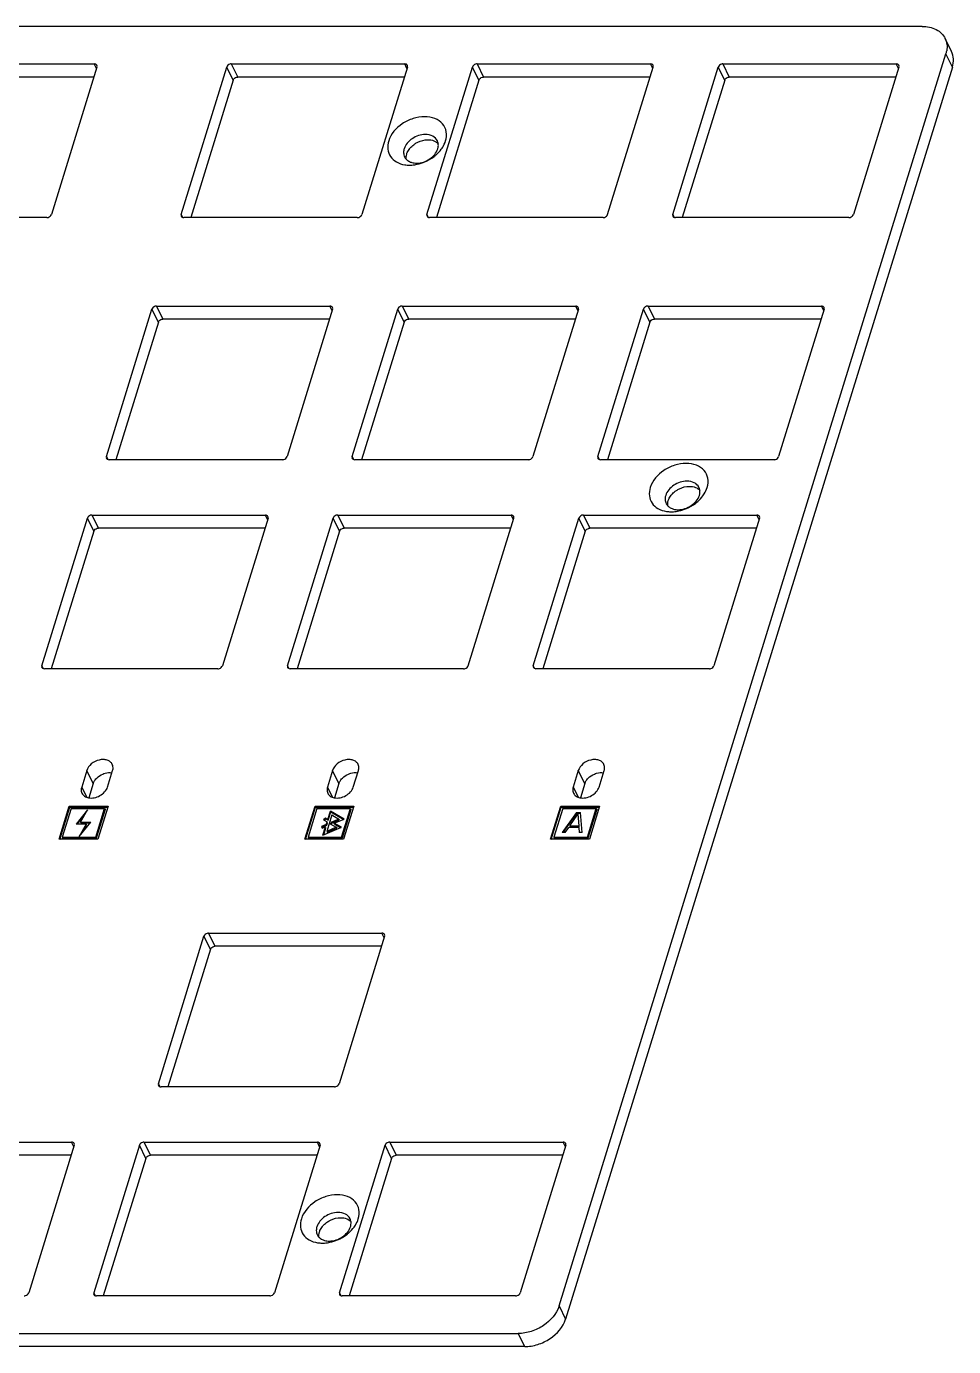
# Model space of a CAD drawing. Header units: inches. Extents: x 19872 to 20895, y -3871 to -3154.
# Drawn here: x 20741.9 to 20807.9, y -3346.9 to -3252.9 of the extents above; entities that cross this region are included whole.
import ezdxf

# ---------------------------------------------------------------- set-up
doc = ezdxf.new("R2010")
doc.units = ezdxf.units.IN
doc.header["$LTSCALE"] = 1.21
doc.header["$MEASUREMENT"] = 0
doc.layers.get('0').update_dxf_attribs({"linetype": 'CONTINUOUS'})

msp = doc.modelspace()

# ---------------------------------------------------------------- linework, layer by layer
at = {"color": 7, "linetype": 'Continuous'}
for p, q in [((20805.664, -3252.895), (20489.187, -3252.895)), ((20807.761, -3254.684), (20807.303, -3253.752)), ((20779.814, -3343.996), (20807.362, -3254.853)), ((20807.819, -3255.785), (20807.362, -3254.853)), ((20734.368, -3255.566), (20746.72, -3255.566)), ((20746.91, -3255.785), (20743.664, -3266.289)), ((20746.878, -3255.888), (20746.72, -3255.566)), ((20752.902, -3266.289), (20756.148, -3255.785)), ((20756.606, -3256.717), (20756.148, -3255.785)), ((20756.474, -3255.566), (20768.825, -3255.566)), ((20756.474, -3255.566), (20756.931, -3256.498)), ((20769.015, -3255.785), (20765.769, -3266.289)), ((20768.983, -3255.888), (20768.825, -3255.566)), ((20770.402, -3266.289), (20773.648, -3255.785)), ((20774.106, -3256.717), (20773.648, -3255.785)), ((20773.974, -3255.566), (20786.325, -3255.566)), ((20773.974, -3255.566), (20774.432, -3256.498)), ((20807.819, -3255.785), (20780.272, -3344.928)), ((20783.269, -3266.289), (20786.516, -3255.785)), ((20786.484, -3255.888), (20786.325, -3255.566)), ((20787.902, -3266.289), (20791.148, -3255.785)), ((20791.606, -3256.717), (20791.148, -3255.785)), ((20791.474, -3255.566), (20803.826, -3255.566)), ((20791.474, -3255.566), (20791.932, -3256.498)), ((20804.016, -3255.785), (20800.77, -3266.289)), ((20803.984, -3255.888), (20803.826, -3255.566)), ((20746.69, -3256.498), (20734.826, -3256.498)), ((20756.606, -3256.717), (20753.58, -3266.509)), ((20768.795, -3256.498), (20756.931, -3256.498)), ((20774.106, -3256.717), (20771.08, -3266.509)), ((20786.295, -3256.498), (20774.432, -3256.498)), ((20791.606, -3256.717), (20788.58, -3266.509)), ((20803.795, -3256.498), (20791.932, -3256.498)), ((20743.338, -3266.509), (20730.987, -3266.509)), ((20752.902, -3266.289), (20752.997, -3266.484)), ((20765.444, -3266.509), (20753.092, -3266.509)), ((20770.402, -3266.289), (20770.498, -3266.484)), ((20782.944, -3266.509), (20770.592, -3266.509)), ((20787.902, -3266.289), (20787.998, -3266.484)), ((20800.444, -3266.509), (20788.092, -3266.509)), ((20747.576, -3283.525), (20750.822, -3273.021)), ((20751.279, -3273.953), (20750.822, -3273.021)), ((20751.148, -3272.801), (20763.499, -3272.801)), ((20751.148, -3272.801), (20751.605, -3273.734)), ((20763.469, -3273.734), (20751.605, -3273.734)), ((20763.689, -3273.021), (20760.443, -3283.525)), ((20763.657, -3273.124), (20763.499, -3272.801)), ((20765.076, -3283.525), (20768.322, -3273.021)), ((20768.78, -3273.953), (20768.322, -3273.021)), ((20768.648, -3272.801), (20780.999, -3272.801)), ((20768.648, -3272.801), (20769.105, -3273.734)), ((20780.969, -3273.734), (20769.105, -3273.734)), ((20781.189, -3273.021), (20777.943, -3283.525)), ((20781.157, -3273.124), (20780.999, -3272.801)), ((20782.576, -3283.525), (20785.822, -3273.021)), ((20786.28, -3273.953), (20785.822, -3273.021)), ((20786.148, -3272.801), (20798.499, -3272.801)), ((20786.148, -3272.801), (20786.605, -3273.734)), ((20798.469, -3273.734), (20786.605, -3273.734)), ((20798.689, -3273.021), (20795.443, -3283.525)), ((20798.658, -3273.124), (20798.499, -3272.801)), ((20751.279, -3273.953), (20748.254, -3283.745)), ((20768.78, -3273.953), (20765.754, -3283.745)), ((20786.28, -3273.953), (20783.254, -3283.745)), ((20747.576, -3283.525), (20747.671, -3283.72)), ((20760.117, -3283.745), (20747.766, -3283.745)), ((20765.076, -3283.525), (20765.171, -3283.72)), ((20777.617, -3283.745), (20765.266, -3283.745)), ((20782.576, -3283.525), (20782.672, -3283.72)), ((20795.118, -3283.745), (20782.766, -3283.745)), ((20746.548, -3287.685), (20758.9, -3287.685)), ((20746.548, -3287.685), (20747.006, -3288.617)), ((20759.058, -3288.007), (20758.9, -3287.685)), ((20764.048, -3287.685), (20776.4, -3287.685)), ((20764.048, -3287.685), (20764.506, -3288.617)), ((20776.558, -3288.007), (20776.4, -3287.685)), ((20781.549, -3287.685), (20793.9, -3287.685)), ((20781.549, -3287.685), (20782.006, -3288.617)), ((20794.058, -3288.007), (20793.9, -3287.685)), ((20742.976, -3298.408), (20746.223, -3287.904)), ((20746.68, -3288.836), (20746.223, -3287.904)), ((20758.869, -3288.617), (20747.006, -3288.617)), ((20759.09, -3287.904), (20755.844, -3298.408)), ((20760.477, -3298.408), (20763.723, -3287.904)), ((20764.18, -3288.836), (20763.723, -3287.904)), ((20776.37, -3288.617), (20764.506, -3288.617)), ((20773.344, -3298.408), (20776.59, -3287.904)), ((20777.977, -3298.408), (20781.223, -3287.904)), ((20781.68, -3288.836), (20781.223, -3287.904)), ((20793.87, -3288.617), (20782.006, -3288.617)), ((20794.09, -3287.904), (20790.844, -3298.408)), ((20746.68, -3288.836), (20743.654, -3298.628)), ((20764.18, -3288.836), (20761.155, -3298.628)), ((20781.68, -3288.836), (20778.655, -3298.628)), ((20742.976, -3298.408), (20743.072, -3298.603)), ((20755.518, -3298.628), (20743.167, -3298.628)), ((20760.477, -3298.408), (20760.572, -3298.603)), ((20773.018, -3298.628), (20760.667, -3298.628)), ((20777.977, -3298.408), (20778.072, -3298.603)), ((20790.518, -3298.628), (20778.167, -3298.628)), ((20746.182, -3305.874), (20745.819, -3307.049)), ((20746.64, -3306.806), (20746.182, -3305.874)), ((20747.661, -3307.049), (20748.024, -3305.874)), ((20763.682, -3305.874), (20763.319, -3307.049)), ((20764.14, -3306.806), (20763.682, -3305.874)), ((20765.161, -3307.049), (20765.524, -3305.874)), ((20781.182, -3305.874), (20780.819, -3307.049)), ((20781.64, -3306.806), (20781.182, -3305.874)), ((20782.661, -3307.049), (20783.025, -3305.874)), ((20745.819, -3307.049), (20746.163, -3307.749)), ((20746.64, -3306.806), (20746.329, -3307.812)), ((20763.319, -3307.049), (20763.663, -3307.749)), ((20764.14, -3306.806), (20763.829, -3307.812)), ((20780.819, -3307.049), (20781.163, -3307.749)), ((20781.64, -3306.806), (20781.329, -3307.812)), ((20744.209, -3310.769), (20744.935, -3308.419)), ((20744.254, -3310.783), (20744.965, -3308.482)), ((20744.935, -3308.419), (20747.698, -3308.419)), ((20744.935, -3308.419), (20744.965, -3308.482)), ((20744.965, -3308.482), (20747.679, -3308.482)), ((20747.698, -3308.419), (20746.972, -3310.769)), ((20761.709, -3310.769), (20762.435, -3308.419)), ((20761.754, -3310.783), (20762.466, -3308.482)), ((20762.435, -3308.419), (20765.198, -3308.419)), ((20762.435, -3308.419), (20762.466, -3308.482)), ((20762.466, -3308.482), (20765.179, -3308.482)), ((20765.198, -3308.419), (20764.472, -3310.769)), ((20779.209, -3310.769), (20779.935, -3308.419)), ((20779.254, -3310.783), (20779.966, -3308.482)), ((20779.935, -3308.419), (20782.698, -3308.419)), ((20779.935, -3308.419), (20779.966, -3308.482)), ((20779.966, -3308.482), (20782.679, -3308.482)), ((20782.698, -3308.419), (20781.972, -3310.769)), ((20745.066, -3308.587), (20744.439, -3310.618)), ((20745.066, -3308.587), (20747.454, -3308.587)), ((20746.236, -3308.665), (20745.419, -3309.696)), ((20745.499, -3309.696), (20745.947, -3309.13)), ((20745.747, -3309.54), (20746.236, -3308.665)), ((20746.827, -3310.618), (20747.454, -3308.587)), ((20747.485, -3308.649), (20746.857, -3310.68)), ((20747.454, -3308.587), (20747.485, -3308.649)), ((20762.571, -3308.587), (20761.943, -3310.618)), ((20762.571, -3308.587), (20764.959, -3308.587)), ((20763.18, -3309.255), (20763.049, -3309.385)), ((20763.049, -3309.385), (20763.29, -3309.527)), ((20763.129, -3309.398), (20763.21, -3309.317)), ((20763.345, -3309.35), (20763.18, -3309.255)), ((20763.21, -3309.317), (20763.18, -3309.255)), ((20763.21, -3309.317), (20763.375, -3309.412)), ((20763.628, -3309.03), (20763.265, -3310.205)), ((20763.345, -3309.35), (20763.526, -3308.763)), ((20763.375, -3309.412), (20763.345, -3309.35)), ((20763.375, -3309.412), (20763.557, -3308.825)), ((20764.5, -3309.326), (20763.526, -3308.763)), ((20763.557, -3308.825), (20763.526, -3308.763)), ((20764.135, -3309.324), (20763.55, -3309.574)), ((20763.557, -3308.825), (20764.48, -3309.359)), ((20763.58, -3309.636), (20764.166, -3309.386)), ((20763.628, -3309.03), (20764.135, -3309.324)), ((20763.81, -3309.62), (20764.5, -3309.326)), ((20764.135, -3309.324), (20764.166, -3309.386)), ((20764.331, -3310.618), (20764.959, -3308.587)), ((20764.989, -3308.649), (20764.362, -3310.68)), ((20764.959, -3308.587), (20764.989, -3308.649)), ((20780.071, -3308.587), (20779.443, -3310.618)), ((20781.048, -3308.853), (20780.038, -3310.294)), ((20780.071, -3308.587), (20782.459, -3308.587)), ((20780.112, -3310.294), (20781.078, -3308.915)), ((20780.578, -3309.803), (20781.151, -3308.975)), ((20781.048, -3308.853), (20781.33, -3308.853)), ((20781.048, -3308.853), (20781.078, -3308.915)), ((20781.078, -3308.915), (20781.361, -3308.915)), ((20781.182, -3309.037), (20781.151, -3308.975)), ((20781.151, -3308.975), (20781.213, -3309.803)), ((20781.45, -3310.294), (20781.33, -3308.853)), ((20781.831, -3310.618), (20782.459, -3308.587)), ((20782.49, -3308.649), (20781.862, -3310.68)), ((20782.459, -3308.587), (20782.49, -3308.649)), ((20746.136, -3309.696), (20745.419, -3309.696)), ((20745.647, -3310.571), (20746.464, -3309.54)), ((20746.136, -3309.696), (20745.647, -3310.571)), ((20745.747, -3309.54), (20746.464, -3309.54)), ((20745.778, -3309.602), (20745.747, -3309.54)), ((20745.778, -3309.602), (20746.415, -3309.602)), ((20745.869, -3310.291), (20746.167, -3309.758)), ((20746.167, -3309.758), (20746.136, -3309.696)), ((20763.234, -3309.708), (20762.904, -3309.849)), ((20762.904, -3309.849), (20762.935, -3309.911)), ((20762.904, -3309.849), (20762.954, -3309.985)), ((20762.935, -3309.911), (20763.265, -3309.77)), ((20762.954, -3309.985), (20763.178, -3309.889)), ((20762.997, -3310.477), (20763.178, -3309.889)), ((20762.997, -3310.477), (20764.318, -3309.913)), ((20763.054, -3310.452), (20763.209, -3309.951)), ((20763.209, -3309.951), (20763.178, -3309.889)), ((20763.234, -3309.708), (20763.29, -3309.527)), ((20763.265, -3309.77), (20763.234, -3309.708)), ((20763.265, -3309.77), (20763.321, -3309.59)), ((20763.951, -3309.917), (20763.265, -3310.205)), ((20763.265, -3310.205), (20763.295, -3310.268)), ((20763.321, -3309.59), (20763.29, -3309.527)), ((20763.295, -3310.268), (20763.981, -3309.979)), ((20763.522, -3309.664), (20763.55, -3309.574)), ((20763.522, -3309.664), (20763.951, -3309.917)), ((20763.55, -3309.574), (20763.58, -3309.636)), ((20763.58, -3309.636), (20763.567, -3309.678)), ((20764.318, -3309.913), (20763.81, -3309.62)), ((20763.841, -3309.682), (20763.81, -3309.62)), ((20763.841, -3309.682), (20764.299, -3309.947)), ((20763.951, -3309.917), (20763.981, -3309.979)), ((20780.249, -3310.294), (20780.038, -3310.294)), ((20780.249, -3310.294), (20780.504, -3309.926)), ((20781.21, -3309.926), (20780.504, -3309.926)), ((20780.578, -3309.803), (20781.213, -3309.803)), ((20780.578, -3309.803), (20780.608, -3309.865)), ((20781.244, -3309.865), (20780.608, -3309.865)), ((20781.241, -3309.988), (20781.21, -3309.926)), ((20781.21, -3309.926), (20781.238, -3310.294)), ((20781.213, -3309.803), (20781.244, -3309.865)), ((20781.45, -3310.294), (20781.238, -3310.294)), ((20746.972, -3310.769), (20744.209, -3310.769)), ((20744.439, -3310.618), (20746.827, -3310.618)), ((20744.439, -3310.618), (20744.469, -3310.68)), ((20746.857, -3310.68), (20744.469, -3310.68)), ((20746.827, -3310.618), (20746.857, -3310.68)), ((20764.472, -3310.769), (20761.709, -3310.769)), ((20761.943, -3310.618), (20764.331, -3310.618)), ((20761.943, -3310.618), (20761.974, -3310.68)), ((20764.362, -3310.68), (20761.974, -3310.68)), ((20764.331, -3310.618), (20764.362, -3310.68)), ((20781.972, -3310.769), (20779.209, -3310.769)), ((20779.443, -3310.618), (20781.831, -3310.618)), ((20779.443, -3310.618), (20779.474, -3310.68)), ((20781.862, -3310.68), (20779.474, -3310.68)), ((20781.831, -3310.618), (20781.862, -3310.68)), ((20751.278, -3328.175), (20754.524, -3317.67)), ((20754.982, -3318.603), (20754.524, -3317.67)), ((20754.85, -3317.451), (20767.201, -3317.451)), ((20754.85, -3317.451), (20755.307, -3318.384)), ((20767.391, -3317.67), (20764.145, -3328.175)), ((20767.36, -3317.774), (20767.201, -3317.451)), ((20754.982, -3318.603), (20751.956, -3328.394)), ((20767.171, -3318.384), (20755.307, -3318.384)), ((20751.278, -3328.175), (20751.374, -3328.369)), ((20763.82, -3328.394), (20751.468, -3328.394)), ((20732.75, -3332.334), (20745.102, -3332.334)), ((20745.292, -3332.554), (20742.046, -3343.058)), ((20745.26, -3332.657), (20745.102, -3332.334)), ((20749.925, -3332.554), (20746.679, -3343.058)), ((20750.383, -3333.486), (20749.925, -3332.554)), ((20750.251, -3332.334), (20762.602, -3332.334)), ((20750.251, -3332.334), (20750.708, -3333.267)), ((20762.792, -3332.554), (20759.546, -3343.058)), ((20762.76, -3332.657), (20762.602, -3332.334)), ((20764.179, -3343.058), (20767.425, -3332.554)), ((20767.883, -3333.486), (20767.425, -3332.554)), ((20767.751, -3332.334), (20780.102, -3332.334)), ((20767.751, -3332.334), (20768.208, -3333.267)), ((20780.292, -3332.554), (20777.046, -3343.058)), ((20780.26, -3332.657), (20780.102, -3332.334)), ((20745.072, -3333.267), (20733.208, -3333.267)), ((20750.383, -3333.486), (20747.357, -3343.277)), ((20762.572, -3333.267), (20750.708, -3333.267)), ((20767.883, -3333.486), (20764.857, -3343.277)), ((20780.072, -3333.267), (20768.208, -3333.267)), ((20746.679, -3343.058), (20746.774, -3343.253)), ((20759.22, -3343.277), (20746.869, -3343.277)), ((20764.179, -3343.058), (20764.274, -3343.253)), ((20776.721, -3343.277), (20764.369, -3343.277)), ((20779.814, -3343.996), (20780.272, -3344.928)), ((20460.429, -3345.954), (20776.907, -3345.954)), ((20777.364, -3346.886), (20776.907, -3345.954)), ((20777.364, -3346.886), (20460.887, -3346.886))]:
    msp.add_line(p, q, dxfattribs=at)
for centre, radius, start, end in [((20805.641, -3254.319), 1.802, 342.77964, 349.88309), ((20769.428, -3261.879), 0.686, 194.17779, 220.93074), ((20769.448, -3261.862), 0.712, 220.92419, 223.53991), ((20769.157, -3260.653), 2.119, 261.09539, 265.44702), ((20788.053, -3286.557), 0.686, 194.17779, 220.93074), ((20787.781, -3285.33), 2.119, 261.09539, 265.44702), ((20788.072, -3286.54), 0.712, 220.92419, 223.53991), ((20763.212, -3338.624), 0.686, 194.17779, 220.93074), ((20762.941, -3337.398), 2.119, 261.09539, 265.44702), ((20763.232, -3338.608), 0.712, 220.92419, 223.53991)]:
    msp.add_arc(centre, radius, start, end, dxfattribs=at)
for points, knots in [([(20805.664, -3252.895), (20806.008, -3252.895), (20806.524, -3252.992), (20807.057, -3253.371), (20807.239, -3253.62), (20807.303, -3253.752)], [0, 0, 0, 0, 0.533231, 0.772273, 1, 1, 1, 1]), ([(20807.303, -3253.752), (20807.368, -3253.883), (20807.454, -3254.178), (20807.441, -3254.484), (20807.414, -3254.636)], [0, 0, 0, 0, 0.487544, 1, 1, 1, 1]), ([(20807.819, -3255.785), (20807.876, -3255.6), (20807.934, -3255.221), (20807.841, -3254.846), (20807.761, -3254.684)], [0, 0, 0, 0, 0.517363, 1, 1, 1, 1]), ([(20746.903, -3255.662), (20746.889, -3255.632), (20746.832, -3255.579), (20746.758, -3255.566), (20746.72, -3255.566)], [0, 0, 0, 0, 0.463406, 1, 1, 1, 1]), ([(20756.474, -3255.566), (20756.439, -3255.566), (20756.305, -3255.588), (20756.178, -3255.689), (20756.148, -3255.785)], [0, 0, 0, 0, 0.25896, 1, 1, 1, 1]), ([(20769.009, -3255.662), (20768.994, -3255.632), (20768.938, -3255.579), (20768.864, -3255.566), (20768.825, -3255.566)], [0, 0, 0, 0, 0.463406, 1, 1, 1, 1]), ([(20773.974, -3255.566), (20773.939, -3255.566), (20773.806, -3255.588), (20773.678, -3255.689), (20773.648, -3255.785)], [0, 0, 0, 0, 0.25896, 1, 1, 1, 1]), ([(20786.509, -3255.662), (20786.494, -3255.632), (20786.438, -3255.579), (20786.364, -3255.566), (20786.325, -3255.566)], [0, 0, 0, 0, 0.463406, 1, 1, 1, 1]), ([(20791.474, -3255.566), (20791.439, -3255.566), (20791.306, -3255.588), (20791.178, -3255.689), (20791.148, -3255.785)], [0, 0, 0, 0, 0.25896, 1, 1, 1, 1]), ([(20804.009, -3255.662), (20803.995, -3255.632), (20803.938, -3255.579), (20803.864, -3255.566), (20803.826, -3255.566)], [0, 0, 0, 0, 0.463406, 1, 1, 1, 1]), ([(20756.606, -3256.717), (20756.615, -3256.687), (20756.683, -3256.567), (20756.828, -3256.498), (20756.931, -3256.498)], [0, 0, 0, 0, 0.234577, 1, 1, 1, 1]), ([(20774.106, -3256.717), (20774.115, -3256.687), (20774.183, -3256.567), (20774.328, -3256.498), (20774.432, -3256.498)], [0, 0, 0, 0, 0.234577, 1, 1, 1, 1]), ([(20791.606, -3256.717), (20791.615, -3256.687), (20791.684, -3256.567), (20791.828, -3256.498), (20791.932, -3256.498)], [0, 0, 0, 0, 0.234577, 1, 1, 1, 1]), ([(20771.731, -3261.049), (20771.797, -3260.838), (20771.844, -3260.394), (20771.551, -3259.78), (20770.961, -3259.398), (20770.21, -3259.283), (20769.398, -3259.424), (20768.42, -3259.892), (20767.832, -3260.553), (20767.679, -3261.049)], [0, 0, 0, 0, 0.11158, 0.216046, 0.327089, 0.453024, 0.592442, 0.737252, 1, 1, 1, 1]), ([(20767.679, -3261.049), (20767.62, -3261.238), (20767.571, -3261.63), (20767.774, -3262.189), (20768.229, -3262.589), (20768.621, -3262.713), (20768.829, -3262.746)], [0, 0, 0, 0, 0.25244, 0.487913, 0.730666, 1, 1, 1, 1]), ([(20770.294, -3260.59), (20769.966, -3260.59), (20769.329, -3260.799), (20768.873, -3261.315), (20768.782, -3261.608)], [0, 0, 0, 0, 0.516982, 1, 1, 1, 1]), ([(20769.179, -3261.59), (20769.203, -3261.559), (20769.31, -3261.436), (20769.437, -3261.33), (20769.539, -3261.261)], [0, 0, 0, 0, 0.243595, 1, 1, 1, 1]), ([(20769.539, -3261.261), (20769.609, -3261.214), (20769.894, -3261.05), (20770.228, -3260.964), (20770.473, -3260.963)], [0, 0, 0, 0, 0.256059, 1, 1, 1, 1]), ([(20771.147, -3261.036), (20771.079, -3260.897), (20770.816, -3260.65), (20770.473, -3260.59), (20770.294, -3260.59)], [0, 0, 0, 0, 0.463511, 1, 1, 1, 1]), ([(20770.473, -3260.963), (20770.62, -3260.963), (20770.9, -3261.003), (20771.142, -3261.16), (20771.228, -3261.257)], [0, 0, 0, 0, 0.531386, 1, 1, 1, 1]), ([(20771.177, -3261.608), (20771.187, -3261.576), (20771.219, -3261.449), (20771.223, -3261.314), (20771.206, -3261.219)], [0, 0, 0, 0, 0.260925, 1, 1, 1, 1]), ([(20771.427, -3261.638), (20771.462, -3261.592), (20771.586, -3261.408), (20771.683, -3261.205), (20771.731, -3261.049)], [0, 0, 0, 0, 0.261044, 1, 1, 1, 1]), ([(20768.782, -3261.608), (20768.771, -3261.645), (20768.736, -3261.788), (20768.737, -3261.942), (20768.764, -3262.047)], [0, 0, 0, 0, 0.262386, 1, 1, 1, 1]), ([(20768.932, -3262.353), (20768.952, -3262.373), (20769.04, -3262.455), (20769.146, -3262.516), (20769.231, -3262.549)], [0, 0, 0, 0, 0.241426, 1, 1, 1, 1]), ([(20768.965, -3261.981), (20768.976, -3261.947), (20769.028, -3261.807), (20769.108, -3261.678), (20769.179, -3261.59)], [0, 0, 0, 0, 0.238015, 1, 1, 1, 1]), ([(20769.665, -3262.627), (20769.993, -3262.627), (20770.631, -3262.418), (20771.086, -3261.902), (20771.177, -3261.608)], [0, 0, 0, 0, 0.516982, 1, 1, 1, 1]), ([(20770.915, -3262.157), (20770.965, -3262.118), (20771.152, -3261.964), (20771.32, -3261.784), (20771.427, -3261.638)], [0, 0, 0, 0, 0.256573, 1, 1, 1, 1]), ([(20768.989, -3262.765), (20769.033, -3262.768), (20769.214, -3262.778), (20769.397, -3262.766), (20769.533, -3262.746)], [0, 0, 0, 0, 0.243865, 1, 1, 1, 1]), ([(20769.231, -3262.549), (20769.264, -3262.562), (20769.404, -3262.609), (20769.553, -3262.627), (20769.665, -3262.627)], [0, 0, 0, 0, 0.239429, 1, 1, 1, 1]), ([(20769.533, -3262.746), (20769.594, -3262.737), (20769.841, -3262.693), (20770.083, -3262.616), (20770.257, -3262.541)], [0, 0, 0, 0, 0.245998, 1, 1, 1, 1]), ([(20743.338, -3266.509), (20743.373, -3266.509), (20743.506, -3266.487), (20743.634, -3266.385), (20743.664, -3266.289)], [0, 0, 0, 0, 0.25896, 1, 1, 1, 1]), ([(20765.444, -3266.509), (20765.479, -3266.509), (20765.612, -3266.487), (20765.74, -3266.385), (20765.769, -3266.289)], [0, 0, 0, 0, 0.25896, 1, 1, 1, 1]), ([(20782.944, -3266.509), (20782.979, -3266.509), (20783.112, -3266.487), (20783.24, -3266.385), (20783.269, -3266.289)], [0, 0, 0, 0, 0.25896, 1, 1, 1, 1]), ([(20800.444, -3266.509), (20800.479, -3266.509), (20800.612, -3266.487), (20800.74, -3266.385), (20800.77, -3266.289)], [0, 0, 0, 0, 0.25896, 1, 1, 1, 1]), ([(20751.148, -3272.801), (20751.113, -3272.801), (20750.979, -3272.823), (20750.851, -3272.925), (20750.822, -3273.021)], [0, 0, 0, 0, 0.25896, 1, 1, 1, 1]), ([(20751.279, -3273.953), (20751.289, -3273.923), (20751.357, -3273.803), (20751.501, -3273.734), (20751.605, -3273.734)], [0, 0, 0, 0, 0.234577, 1, 1, 1, 1]), ([(20763.683, -3272.897), (20763.668, -3272.868), (20763.611, -3272.815), (20763.538, -3272.801), (20763.499, -3272.801)], [0, 0, 0, 0, 0.463406, 1, 1, 1, 1]), ([(20768.648, -3272.801), (20768.613, -3272.801), (20768.479, -3272.823), (20768.352, -3272.925), (20768.322, -3273.021)], [0, 0, 0, 0, 0.25896, 1, 1, 1, 1]), ([(20768.78, -3273.953), (20768.789, -3273.923), (20768.857, -3273.803), (20769.002, -3273.734), (20769.105, -3273.734)], [0, 0, 0, 0, 0.234577, 1, 1, 1, 1]), ([(20781.183, -3272.897), (20781.168, -3272.868), (20781.111, -3272.815), (20781.038, -3272.801), (20780.999, -3272.801)], [0, 0, 0, 0, 0.463406, 1, 1, 1, 1]), ([(20786.148, -3272.801), (20786.113, -3272.801), (20785.98, -3272.823), (20785.852, -3272.925), (20785.822, -3273.021)], [0, 0, 0, 0, 0.25896, 1, 1, 1, 1]), ([(20786.28, -3273.953), (20786.289, -3273.923), (20786.357, -3273.803), (20786.502, -3273.734), (20786.605, -3273.734)], [0, 0, 0, 0, 0.234577, 1, 1, 1, 1]), ([(20798.683, -3272.897), (20798.668, -3272.868), (20798.612, -3272.815), (20798.538, -3272.801), (20798.499, -3272.801)], [0, 0, 0, 0, 0.463406, 1, 1, 1, 1]), ([(20760.117, -3283.745), (20760.152, -3283.745), (20760.286, -3283.723), (20760.413, -3283.621), (20760.443, -3283.525)], [0, 0, 0, 0, 0.25896, 1, 1, 1, 1]), ([(20777.617, -3283.745), (20777.652, -3283.745), (20777.786, -3283.723), (20777.914, -3283.621), (20777.943, -3283.525)], [0, 0, 0, 0, 0.25896, 1, 1, 1, 1]), ([(20790.356, -3285.726), (20790.421, -3285.516), (20790.468, -3285.071), (20790.175, -3284.457), (20789.585, -3284.075), (20788.834, -3283.96), (20788.022, -3284.101), (20787.045, -3284.57), (20786.456, -3285.23), (20786.303, -3285.726)], [0, 0, 0, 0, 0.11158, 0.216046, 0.327089, 0.453024, 0.592442, 0.737252, 1, 1, 1, 1]), ([(20795.118, -3283.745), (20795.153, -3283.745), (20795.286, -3283.723), (20795.414, -3283.621), (20795.443, -3283.525)], [0, 0, 0, 0, 0.25896, 1, 1, 1, 1]), ([(20786.303, -3285.726), (20786.245, -3285.915), (20786.195, -3286.307), (20786.399, -3286.866), (20786.853, -3287.267), (20787.245, -3287.391), (20787.453, -3287.424)], [0, 0, 0, 0, 0.25244, 0.487913, 0.730666, 1, 1, 1, 1]), ([(20788.919, -3285.268), (20788.59, -3285.268), (20787.953, -3285.477), (20787.497, -3285.993), (20787.407, -3286.286)], [0, 0, 0, 0, 0.516982, 1, 1, 1, 1]), ([(20787.803, -3286.267), (20787.828, -3286.236), (20787.935, -3286.113), (20788.061, -3286.007), (20788.163, -3285.939)], [0, 0, 0, 0, 0.243595, 1, 1, 1, 1]), ([(20788.163, -3285.939), (20788.233, -3285.892), (20788.519, -3285.728), (20788.852, -3285.641), (20789.097, -3285.641)], [0, 0, 0, 0, 0.256059, 1, 1, 1, 1]), ([(20789.771, -3285.713), (20789.703, -3285.574), (20789.44, -3285.328), (20789.098, -3285.268), (20788.919, -3285.268)], [0, 0, 0, 0, 0.463511, 1, 1, 1, 1]), ([(20789.097, -3285.641), (20789.244, -3285.64), (20789.524, -3285.681), (20789.767, -3285.837), (20789.852, -3285.934)], [0, 0, 0, 0, 0.531386, 1, 1, 1, 1]), ([(20789.801, -3286.286), (20789.811, -3286.253), (20789.844, -3286.126), (20789.848, -3285.991), (20789.831, -3285.896)], [0, 0, 0, 0, 0.260925, 1, 1, 1, 1]), ([(20790.052, -3286.316), (20790.086, -3286.269), (20790.21, -3286.086), (20790.307, -3285.883), (20790.356, -3285.726)], [0, 0, 0, 0, 0.261044, 1, 1, 1, 1]), ([(20787.407, -3286.286), (20787.395, -3286.323), (20787.36, -3286.466), (20787.361, -3286.619), (20787.388, -3286.725)], [0, 0, 0, 0, 0.262386, 1, 1, 1, 1]), ([(20787.59, -3286.659), (20787.6, -3286.625), (20787.652, -3286.485), (20787.732, -3286.356), (20787.803, -3286.267)], [0, 0, 0, 0, 0.238015, 1, 1, 1, 1]), ([(20788.289, -3287.304), (20788.618, -3287.304), (20789.255, -3287.095), (20789.711, -3286.579), (20789.801, -3286.286)], [0, 0, 0, 0, 0.516982, 1, 1, 1, 1]), ([(20789.54, -3286.834), (20789.589, -3286.796), (20789.777, -3286.641), (20789.944, -3286.461), (20790.052, -3286.316)], [0, 0, 0, 0, 0.256573, 1, 1, 1, 1]), ([(20746.548, -3287.685), (20746.513, -3287.685), (20746.38, -3287.707), (20746.252, -3287.808), (20746.223, -3287.904)], [0, 0, 0, 0, 0.25896, 1, 1, 1, 1]), ([(20759.083, -3287.781), (20759.069, -3287.751), (20759.012, -3287.698), (20758.938, -3287.685), (20758.9, -3287.685)], [0, 0, 0, 0, 0.463406, 1, 1, 1, 1]), ([(20764.048, -3287.685), (20764.013, -3287.685), (20763.88, -3287.707), (20763.752, -3287.808), (20763.723, -3287.904)], [0, 0, 0, 0, 0.25896, 1, 1, 1, 1]), ([(20776.583, -3287.781), (20776.569, -3287.751), (20776.512, -3287.698), (20776.438, -3287.685), (20776.4, -3287.685)], [0, 0, 0, 0, 0.463406, 1, 1, 1, 1]), ([(20781.549, -3287.685), (20781.514, -3287.685), (20781.38, -3287.707), (20781.253, -3287.808), (20781.223, -3287.904)], [0, 0, 0, 0, 0.25896, 1, 1, 1, 1]), ([(20787.557, -3287.03), (20787.577, -3287.051), (20787.664, -3287.133), (20787.771, -3287.193), (20787.855, -3287.227)], [0, 0, 0, 0, 0.241426, 1, 1, 1, 1]), ([(20787.613, -3287.442), (20787.657, -3287.446), (20787.839, -3287.455), (20788.021, -3287.443), (20788.157, -3287.424)], [0, 0, 0, 0, 0.243865, 1, 1, 1, 1]), ([(20787.855, -3287.227), (20787.888, -3287.24), (20788.028, -3287.286), (20788.177, -3287.304), (20788.289, -3287.304)], [0, 0, 0, 0, 0.239429, 1, 1, 1, 1]), ([(20788.157, -3287.424), (20788.218, -3287.415), (20788.466, -3287.37), (20788.707, -3287.293), (20788.882, -3287.219)], [0, 0, 0, 0, 0.245998, 1, 1, 1, 1]), ([(20794.084, -3287.781), (20794.069, -3287.751), (20794.012, -3287.698), (20793.939, -3287.685), (20793.9, -3287.685)], [0, 0, 0, 0, 0.463406, 1, 1, 1, 1]), ([(20746.68, -3288.836), (20746.69, -3288.806), (20746.758, -3288.686), (20746.902, -3288.617), (20747.006, -3288.617)], [0, 0, 0, 0, 0.234577, 1, 1, 1, 1]), ([(20764.18, -3288.836), (20764.19, -3288.806), (20764.258, -3288.686), (20764.402, -3288.617), (20764.506, -3288.617)], [0, 0, 0, 0, 0.234577, 1, 1, 1, 1]), ([(20781.68, -3288.836), (20781.69, -3288.806), (20781.758, -3288.686), (20781.902, -3288.617), (20782.006, -3288.617)], [0, 0, 0, 0, 0.234577, 1, 1, 1, 1]), ([(20755.518, -3298.628), (20755.553, -3298.628), (20755.686, -3298.606), (20755.814, -3298.504), (20755.844, -3298.408)], [0, 0, 0, 0, 0.25896, 1, 1, 1, 1]), ([(20773.018, -3298.628), (20773.053, -3298.628), (20773.187, -3298.606), (20773.314, -3298.504), (20773.344, -3298.408)], [0, 0, 0, 0, 0.25896, 1, 1, 1, 1]), ([(20790.518, -3298.628), (20790.553, -3298.628), (20790.687, -3298.606), (20790.814, -3298.504), (20790.844, -3298.408)], [0, 0, 0, 0, 0.25896, 1, 1, 1, 1]), ([(20748.001, -3305.433), (20747.967, -3305.364), (20747.862, -3305.235), (20747.632, -3305.118), (20747.355, -3305.077), (20746.953, -3305.127), (20746.494, -3305.357), (20746.238, -3305.693), (20746.182, -3305.874)], [0, 0, 0, 0, 0.102593, 0.213473, 0.336473, 0.470367, 0.74803, 1, 1, 1, 1]), ([(20748.024, -3305.874), (20748.036, -3305.836), (20748.069, -3305.691), (20748.049, -3305.531), (20748.001, -3305.433)], [0, 0, 0, 0, 0.265722, 1, 1, 1, 1]), ([(20765.501, -3305.433), (20765.467, -3305.364), (20765.362, -3305.235), (20765.132, -3305.118), (20764.855, -3305.077), (20764.453, -3305.127), (20763.994, -3305.357), (20763.738, -3305.693), (20763.682, -3305.874)], [0, 0, 0, 0, 0.102593, 0.213473, 0.336473, 0.470367, 0.74803, 1, 1, 1, 1]), ([(20765.524, -3305.874), (20765.536, -3305.836), (20765.569, -3305.691), (20765.549, -3305.531), (20765.501, -3305.433)], [0, 0, 0, 0, 0.265722, 1, 1, 1, 1]), ([(20783.001, -3305.433), (20782.967, -3305.364), (20782.862, -3305.235), (20782.632, -3305.118), (20782.355, -3305.077), (20781.953, -3305.127), (20781.494, -3305.357), (20781.238, -3305.693), (20781.182, -3305.874)], [0, 0, 0, 0, 0.102593, 0.213473, 0.336473, 0.470367, 0.74803, 1, 1, 1, 1]), ([(20783.025, -3305.874), (20783.036, -3305.836), (20783.069, -3305.691), (20783.05, -3305.531), (20783.001, -3305.433)], [0, 0, 0, 0, 0.265722, 1, 1, 1, 1]), ([(20746.64, -3306.806), (20746.647, -3306.783), (20746.681, -3306.688), (20746.733, -3306.6), (20746.778, -3306.538)], [0, 0, 0, 0, 0.238824, 1, 1, 1, 1]), ([(20746.778, -3306.538), (20746.811, -3306.493), (20746.962, -3306.319), (20747.162, -3306.188), (20747.324, -3306.122)], [0, 0, 0, 0, 0.241441, 1, 1, 1, 1]), ([(20747.324, -3306.122), (20747.378, -3306.1), (20747.586, -3306.028), (20747.815, -3306.009), (20747.975, -3306.037)], [0, 0, 0, 0, 0.262853, 1, 1, 1, 1]), ([(20764.14, -3306.806), (20764.147, -3306.783), (20764.181, -3306.688), (20764.233, -3306.6), (20764.278, -3306.538)], [0, 0, 0, 0, 0.238824, 1, 1, 1, 1]), ([(20764.278, -3306.538), (20764.311, -3306.493), (20764.462, -3306.319), (20764.663, -3306.188), (20764.824, -3306.122)], [0, 0, 0, 0, 0.241441, 1, 1, 1, 1]), ([(20764.824, -3306.122), (20764.878, -3306.1), (20765.086, -3306.028), (20765.315, -3306.009), (20765.475, -3306.037)], [0, 0, 0, 0, 0.262853, 1, 1, 1, 1]), ([(20781.64, -3306.806), (20781.647, -3306.783), (20781.682, -3306.688), (20781.733, -3306.6), (20781.778, -3306.538)], [0, 0, 0, 0, 0.238824, 1, 1, 1, 1]), ([(20781.778, -3306.538), (20781.811, -3306.493), (20781.962, -3306.319), (20782.163, -3306.188), (20782.324, -3306.122)], [0, 0, 0, 0, 0.241441, 1, 1, 1, 1]), ([(20782.324, -3306.122), (20782.378, -3306.1), (20782.586, -3306.028), (20782.815, -3306.009), (20782.975, -3306.037)], [0, 0, 0, 0, 0.262853, 1, 1, 1, 1]), ([(20745.819, -3307.049), (20745.807, -3307.086), (20745.774, -3307.232), (20745.794, -3307.391), (20745.842, -3307.489)], [0, 0, 0, 0, 0.265722, 1, 1, 1, 1]), ([(20745.842, -3307.489), (20745.882, -3307.57), (20746.015, -3307.72), (20746.198, -3307.791), (20746.296, -3307.812)], [0, 0, 0, 0, 0.475028, 1, 1, 1, 1]), ([(20746.296, -3307.812), (20746.57, -3307.869), (20747.156, -3307.744), (20747.581, -3307.308), (20747.661, -3307.049)], [0, 0, 0, 0, 0.507538, 1, 1, 1, 1]), ([(20763.319, -3307.049), (20763.308, -3307.086), (20763.274, -3307.232), (20763.294, -3307.391), (20763.343, -3307.489)], [0, 0, 0, 0, 0.265722, 1, 1, 1, 1]), ([(20763.343, -3307.489), (20763.382, -3307.57), (20763.515, -3307.72), (20763.698, -3307.791), (20763.796, -3307.812)], [0, 0, 0, 0, 0.475028, 1, 1, 1, 1]), ([(20763.796, -3307.812), (20764.07, -3307.869), (20764.656, -3307.744), (20765.081, -3307.308), (20765.161, -3307.049)], [0, 0, 0, 0, 0.507538, 1, 1, 1, 1]), ([(20780.819, -3307.049), (20780.808, -3307.086), (20780.775, -3307.232), (20780.794, -3307.391), (20780.843, -3307.489)], [0, 0, 0, 0, 0.265722, 1, 1, 1, 1]), ([(20780.843, -3307.489), (20780.883, -3307.57), (20781.015, -3307.72), (20781.198, -3307.791), (20781.296, -3307.812)], [0, 0, 0, 0, 0.475028, 1, 1, 1, 1]), ([(20781.296, -3307.812), (20781.57, -3307.869), (20782.156, -3307.744), (20782.581, -3307.308), (20782.661, -3307.049)], [0, 0, 0, 0, 0.507538, 1, 1, 1, 1]), ([(20754.85, -3317.451), (20754.815, -3317.451), (20754.682, -3317.473), (20754.554, -3317.575), (20754.524, -3317.67)], [0, 0, 0, 0, 0.25896, 1, 1, 1, 1]), ([(20767.385, -3317.547), (20767.37, -3317.517), (20767.314, -3317.464), (20767.24, -3317.451), (20767.201, -3317.451)], [0, 0, 0, 0, 0.463406, 1, 1, 1, 1]), ([(20754.982, -3318.603), (20754.991, -3318.573), (20755.059, -3318.453), (20755.204, -3318.384), (20755.307, -3318.384)], [0, 0, 0, 0, 0.234577, 1, 1, 1, 1]), ([(20763.82, -3328.394), (20763.855, -3328.394), (20763.988, -3328.372), (20764.116, -3328.271), (20764.145, -3328.175)], [0, 0, 0, 0, 0.25896, 1, 1, 1, 1]), ([(20745.286, -3332.43), (20745.271, -3332.4), (20745.214, -3332.348), (20745.14, -3332.334), (20745.102, -3332.334)], [0, 0, 0, 0, 0.463406, 1, 1, 1, 1]), ([(20750.251, -3332.334), (20750.216, -3332.334), (20750.082, -3332.356), (20749.955, -3332.458), (20749.925, -3332.554)], [0, 0, 0, 0, 0.25896, 1, 1, 1, 1]), ([(20762.786, -3332.43), (20762.771, -3332.4), (20762.714, -3332.348), (20762.641, -3332.334), (20762.602, -3332.334)], [0, 0, 0, 0, 0.463406, 1, 1, 1, 1]), ([(20767.751, -3332.334), (20767.716, -3332.334), (20767.582, -3332.356), (20767.455, -3332.458), (20767.425, -3332.554)], [0, 0, 0, 0, 0.25896, 1, 1, 1, 1]), ([(20780.286, -3332.43), (20780.271, -3332.4), (20780.215, -3332.348), (20780.141, -3332.334), (20780.102, -3332.334)], [0, 0, 0, 0, 0.463406, 1, 1, 1, 1]), ([(20750.383, -3333.486), (20750.392, -3333.456), (20750.46, -3333.336), (20750.604, -3333.267), (20750.708, -3333.267)], [0, 0, 0, 0, 0.234577, 1, 1, 1, 1]), ([(20767.883, -3333.486), (20767.892, -3333.456), (20767.96, -3333.336), (20768.105, -3333.267), (20768.208, -3333.267)], [0, 0, 0, 0, 0.234577, 1, 1, 1, 1]), ([(20765.516, -3337.794), (20765.581, -3337.583), (20765.628, -3337.139), (20765.335, -3336.525), (20764.745, -3336.143), (20763.994, -3336.028), (20763.182, -3336.169), (20762.205, -3336.637), (20761.616, -3337.298), (20761.463, -3337.794)], [0, 0, 0, 0, 0.11158, 0.216046, 0.327089, 0.453024, 0.592442, 0.737252, 1, 1, 1, 1]), ([(20764.078, -3337.335), (20763.75, -3337.335), (20763.113, -3337.544), (20762.657, -3338.06), (20762.566, -3338.354)], [0, 0, 0, 0, 0.516982, 1, 1, 1, 1]), ([(20764.931, -3337.781), (20764.863, -3337.642), (20764.6, -3337.396), (20764.257, -3337.335), (20764.078, -3337.335)], [0, 0, 0, 0, 0.463511, 1, 1, 1, 1]), ([(20761.463, -3337.794), (20761.405, -3337.983), (20761.355, -3338.375), (20761.558, -3338.934), (20762.013, -3339.335), (20762.405, -3339.459), (20762.613, -3339.491)], [0, 0, 0, 0, 0.25244, 0.487913, 0.730666, 1, 1, 1, 1]), ([(20762.566, -3338.354), (20762.555, -3338.391), (20762.52, -3338.534), (20762.521, -3338.687), (20762.548, -3338.792)], [0, 0, 0, 0, 0.262386, 1, 1, 1, 1]), ([(20762.749, -3338.727), (20762.76, -3338.693), (20762.812, -3338.553), (20762.892, -3338.424), (20762.963, -3338.335)], [0, 0, 0, 0, 0.238015, 1, 1, 1, 1]), ([(20762.963, -3338.335), (20762.987, -3338.304), (20763.094, -3338.181), (20763.221, -3338.075), (20763.323, -3338.006)], [0, 0, 0, 0, 0.243595, 1, 1, 1, 1]), ([(20763.323, -3338.006), (20763.393, -3337.959), (20763.679, -3337.795), (20764.012, -3337.709), (20764.257, -3337.708)], [0, 0, 0, 0, 0.256059, 1, 1, 1, 1]), ([(20763.449, -3339.372), (20763.777, -3339.372), (20764.415, -3339.163), (20764.871, -3338.647), (20764.961, -3338.354)], [0, 0, 0, 0, 0.516982, 1, 1, 1, 1]), ([(20764.257, -3337.708), (20764.404, -3337.708), (20764.684, -3337.749), (20764.926, -3337.905), (20765.012, -3338.002)], [0, 0, 0, 0, 0.531386, 1, 1, 1, 1]), ([(20764.699, -3338.902), (20764.749, -3338.864), (20764.936, -3338.709), (20765.104, -3338.529), (20765.211, -3338.383)], [0, 0, 0, 0, 0.256573, 1, 1, 1, 1]), ([(20764.961, -3338.354), (20764.971, -3338.321), (20765.003, -3338.194), (20765.007, -3338.059), (20764.99, -3337.964)], [0, 0, 0, 0, 0.260925, 1, 1, 1, 1]), ([(20765.211, -3338.383), (20765.246, -3338.337), (20765.37, -3338.154), (20765.467, -3337.951), (20765.516, -3337.794)], [0, 0, 0, 0, 0.261044, 1, 1, 1, 1]), ([(20762.716, -3339.098), (20762.736, -3339.119), (20762.824, -3339.2), (20762.93, -3339.261), (20763.015, -3339.294)], [0, 0, 0, 0, 0.241426, 1, 1, 1, 1]), ([(20762.773, -3339.51), (20762.817, -3339.514), (20762.998, -3339.523), (20763.181, -3339.511), (20763.317, -3339.491)], [0, 0, 0, 0, 0.243865, 1, 1, 1, 1]), ([(20763.015, -3339.294), (20763.048, -3339.307), (20763.188, -3339.354), (20763.337, -3339.372), (20763.449, -3339.372)], [0, 0, 0, 0, 0.239429, 1, 1, 1, 1]), ([(20763.317, -3339.491), (20763.378, -3339.482), (20763.626, -3339.438), (20763.867, -3339.361), (20764.041, -3339.286)], [0, 0, 0, 0, 0.245998, 1, 1, 1, 1]), ([(20741.72, -3343.277), (20741.755, -3343.277), (20741.889, -3343.255), (20742.016, -3343.154), (20742.046, -3343.058)], [0, 0, 0, 0, 0.25896, 1, 1, 1, 1]), ([(20759.22, -3343.277), (20759.255, -3343.277), (20759.389, -3343.255), (20759.517, -3343.154), (20759.546, -3343.058)], [0, 0, 0, 0, 0.25896, 1, 1, 1, 1]), ([(20776.721, -3343.277), (20776.756, -3343.277), (20776.889, -3343.255), (20777.017, -3343.154), (20777.046, -3343.058)], [0, 0, 0, 0, 0.25896, 1, 1, 1, 1]), ([(20779.814, -3343.996), (20779.64, -3344.559), (20778.971, -3345.31), (20777.862, -3345.843), (20777.22, -3345.954), (20776.907, -3345.954)], [0, 0, 0, 0, 0.48037, 0.74507, 1, 1, 1, 1]), ([(20777.364, -3346.886), (20777.677, -3346.886), (20778.319, -3346.775), (20779.429, -3346.243), (20780.098, -3345.492), (20780.272, -3344.928)], [0, 0, 0, 0, 0.25493, 0.51963, 1, 1, 1, 1])]:
    msp.add_open_spline(points, degree=3, knots=knots, dxfattribs=at)
for points in [[(20746.91, -3255.785), (20746.922, -3255.746), (20746.921, -3255.699), (20746.903, -3255.662)], [(20769.015, -3255.785), (20769.028, -3255.746), (20769.027, -3255.699), (20769.009, -3255.662)], [(20786.516, -3255.785), (20786.528, -3255.746), (20786.527, -3255.699), (20786.509, -3255.662)], [(20804.016, -3255.785), (20804.028, -3255.746), (20804.027, -3255.699), (20804.009, -3255.662)], [(20771.206, -3261.219), (20771.195, -3261.156), (20771.175, -3261.093), (20771.147, -3261.036)], [(20768.933, -3262.35), (20768.925, -3262.299), (20768.923, -3262.247), (20768.926, -3262.195)], [(20768.926, -3262.195), (20768.93, -3262.123), (20768.944, -3262.051), (20768.965, -3261.981)], [(20770.257, -3262.541), (20770.491, -3262.442), (20770.714, -3262.312), (20770.915, -3262.157)], [(20752.902, -3266.289), (20752.89, -3266.329), (20752.89, -3266.376), (20752.909, -3266.413)], [(20752.909, -3266.413), (20752.921, -3266.438), (20752.942, -3266.461), (20752.966, -3266.476)], [(20752.966, -3266.476), (20753.003, -3266.499), (20753.049, -3266.509), (20753.092, -3266.509)], [(20770.402, -3266.289), (20770.39, -3266.329), (20770.391, -3266.376), (20770.409, -3266.413)], [(20770.409, -3266.413), (20770.421, -3266.438), (20770.442, -3266.461), (20770.467, -3266.476)], [(20770.467, -3266.476), (20770.503, -3266.499), (20770.549, -3266.509), (20770.592, -3266.509)], [(20787.902, -3266.289), (20787.89, -3266.329), (20787.891, -3266.376), (20787.909, -3266.413)], [(20787.909, -3266.413), (20787.921, -3266.438), (20787.943, -3266.461), (20787.967, -3266.476)], [(20787.967, -3266.476), (20788.003, -3266.499), (20788.049, -3266.509), (20788.092, -3266.509)], [(20763.689, -3273.021), (20763.701, -3272.981), (20763.701, -3272.934), (20763.683, -3272.897)], [(20781.189, -3273.021), (20781.201, -3272.981), (20781.201, -3272.934), (20781.183, -3272.897)], [(20798.689, -3273.021), (20798.702, -3272.981), (20798.701, -3272.934), (20798.683, -3272.897)], [(20747.576, -3283.525), (20747.564, -3283.565), (20747.564, -3283.612), (20747.582, -3283.649)], [(20747.582, -3283.649), (20747.595, -3283.674), (20747.616, -3283.696), (20747.64, -3283.712)], [(20747.64, -3283.712), (20747.677, -3283.735), (20747.723, -3283.745), (20747.766, -3283.745)], [(20765.076, -3283.525), (20765.064, -3283.565), (20765.064, -3283.612), (20765.082, -3283.649)], [(20765.082, -3283.649), (20765.095, -3283.674), (20765.116, -3283.696), (20765.14, -3283.712)], [(20765.14, -3283.712), (20765.177, -3283.735), (20765.223, -3283.745), (20765.266, -3283.745)], [(20782.576, -3283.525), (20782.564, -3283.565), (20782.564, -3283.612), (20782.583, -3283.649)], [(20782.583, -3283.649), (20782.595, -3283.674), (20782.616, -3283.696), (20782.64, -3283.712)], [(20782.64, -3283.712), (20782.677, -3283.735), (20782.723, -3283.745), (20782.766, -3283.745)], [(20789.831, -3285.896), (20789.819, -3285.833), (20789.799, -3285.771), (20789.771, -3285.713)], [(20787.557, -3287.027), (20787.55, -3286.976), (20787.548, -3286.924), (20787.55, -3286.873)], [(20787.55, -3286.873), (20787.555, -3286.8), (20787.568, -3286.728), (20787.59, -3286.659)], [(20788.882, -3287.219), (20789.115, -3287.119), (20789.338, -3286.989), (20789.54, -3286.834)], [(20759.09, -3287.904), (20759.102, -3287.865), (20759.101, -3287.818), (20759.083, -3287.781)], [(20776.59, -3287.904), (20776.602, -3287.865), (20776.602, -3287.818), (20776.583, -3287.781)], [(20794.09, -3287.904), (20794.102, -3287.865), (20794.102, -3287.818), (20794.084, -3287.781)], [(20742.976, -3298.408), (20742.964, -3298.448), (20742.965, -3298.495), (20742.983, -3298.532)], [(20742.983, -3298.532), (20742.996, -3298.557), (20743.017, -3298.58), (20743.041, -3298.595)], [(20743.041, -3298.595), (20743.078, -3298.618), (20743.123, -3298.628), (20743.167, -3298.628)], [(20760.477, -3298.408), (20760.464, -3298.448), (20760.465, -3298.495), (20760.483, -3298.532)], [(20760.483, -3298.532), (20760.496, -3298.557), (20760.517, -3298.58), (20760.541, -3298.595)], [(20760.541, -3298.595), (20760.578, -3298.618), (20760.623, -3298.628), (20760.667, -3298.628)], [(20777.977, -3298.408), (20777.965, -3298.448), (20777.965, -3298.495), (20777.983, -3298.532)], [(20777.983, -3298.532), (20777.996, -3298.557), (20778.017, -3298.58), (20778.041, -3298.595)], [(20778.041, -3298.595), (20778.078, -3298.618), (20778.124, -3298.628), (20778.167, -3298.628)], [(20767.391, -3317.67), (20767.404, -3317.631), (20767.403, -3317.584), (20767.385, -3317.547)], [(20751.278, -3328.175), (20751.266, -3328.214), (20751.267, -3328.261), (20751.285, -3328.298)], [(20751.285, -3328.298), (20751.297, -3328.324), (20751.318, -3328.346), (20751.342, -3328.361)], [(20751.342, -3328.361), (20751.379, -3328.384), (20751.425, -3328.394), (20751.468, -3328.394)], [(20745.292, -3332.554), (20745.304, -3332.514), (20745.304, -3332.467), (20745.286, -3332.43)], [(20762.792, -3332.554), (20762.804, -3332.514), (20762.804, -3332.467), (20762.786, -3332.43)], [(20780.292, -3332.554), (20780.305, -3332.514), (20780.304, -3332.467), (20780.286, -3332.43)], [(20764.99, -3337.964), (20764.979, -3337.901), (20764.959, -3337.838), (20764.931, -3337.781)], [(20762.717, -3339.095), (20762.709, -3339.044), (20762.707, -3338.992), (20762.71, -3338.94)], [(20762.71, -3338.94), (20762.714, -3338.868), (20762.728, -3338.796), (20762.749, -3338.727)], [(20764.041, -3339.286), (20764.275, -3339.187), (20764.498, -3339.057), (20764.699, -3338.902)], [(20746.679, -3343.058), (20746.667, -3343.097), (20746.667, -3343.144), (20746.685, -3343.181)], [(20746.685, -3343.181), (20746.698, -3343.207), (20746.719, -3343.229), (20746.743, -3343.244)], [(20746.743, -3343.244), (20746.78, -3343.267), (20746.826, -3343.277), (20746.869, -3343.277)], [(20764.179, -3343.058), (20764.167, -3343.097), (20764.167, -3343.144), (20764.186, -3343.181)], [(20764.186, -3343.181), (20764.198, -3343.207), (20764.219, -3343.229), (20764.243, -3343.244)], [(20764.243, -3343.244), (20764.28, -3343.267), (20764.326, -3343.277), (20764.369, -3343.277)]]:
    msp.add_open_spline(points, degree=3, dxfattribs=at)

doc.saveas('drawing.dxf')
